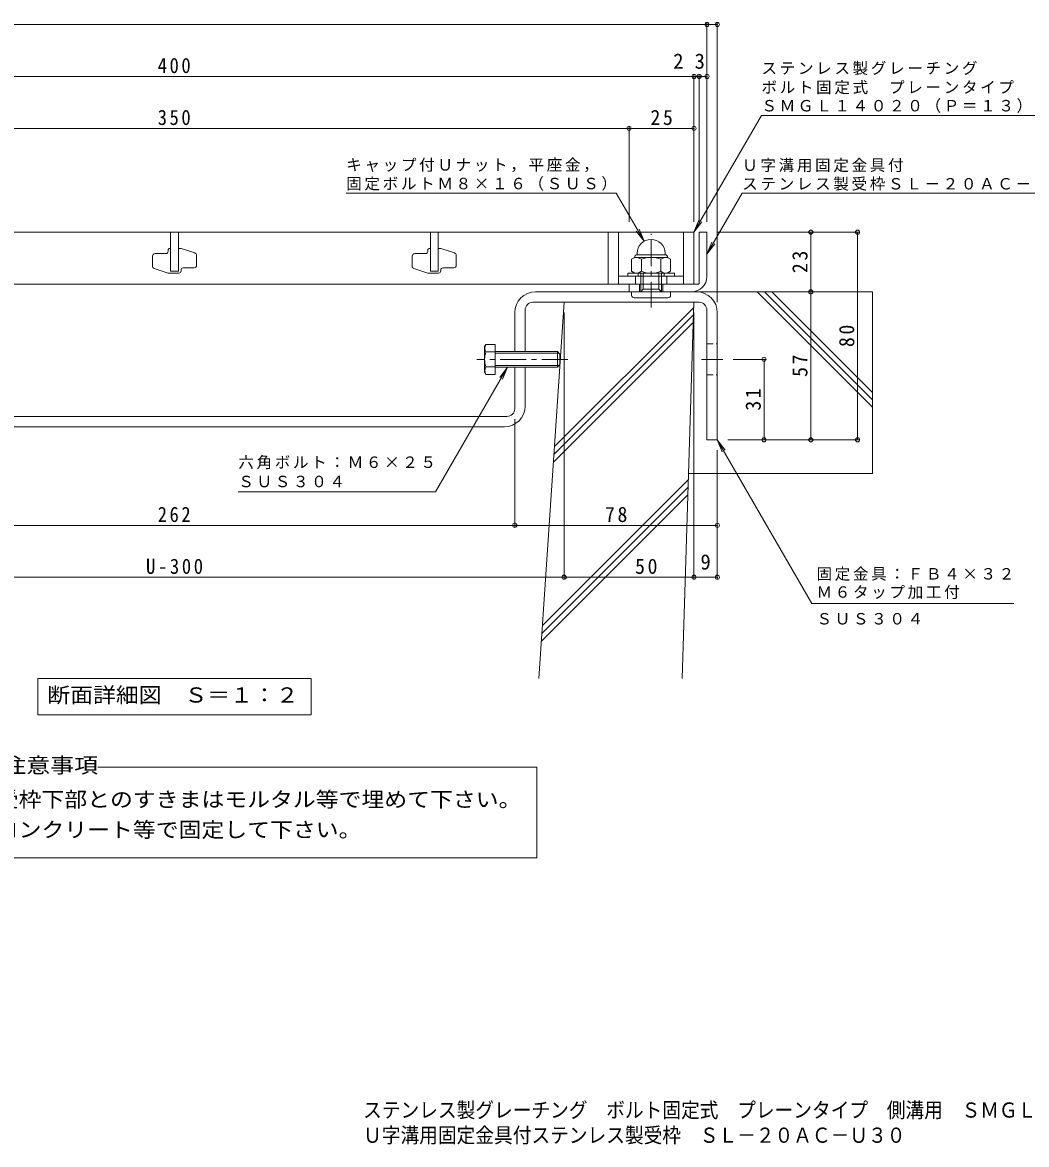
# Model space of a CAD drawing. Units: millimetres on the paper, enlarged 10 times, with parts at other scales. Extents: x -2184 to 2306, y -1959 to 1524.
# Drawn here: x -1134 to 799, y -1959 to 203 of the extents above; entities that cross this region are included whole.
import ezdxf
from ezdxf.enums import TextEntityAlignment as Align

# ---------------------------------------------------------------- set-up
doc = ezdxf.new("R2010")
doc.units = ezdxf.units.MM
doc.header["$LTSCALE"] = 10
doc.header["$PDMODE"] = 32
doc.header["$PDSIZE"] = 8
doc.linetypes.add('CHAIN1', pattern=[8, 5, -1, 1, -1])
doc.linetypes.add('DASHED1', pattern=[1.8, 1.2, -0.6])
for name, color, linetype, lineweight in [('D-1_躯体', 2, 'Continuous', 9), ('D-2_仕上', 3, 'Continuous', 9), ('D-4_文字', 7, 'Continuous', 9), ('D-5_建具', 7, 'Continuous', 9), ('D-6_間仕切', 6, 'Continuous', 9), ('D-8_ハッチ', 3, 'Continuous', 9), ('D-A_インテリア', 2, 'Continuous', 9), ('D-B_衛生陶器', 2, 'Continuous', 9)]:
    doc.layers.add(name, color=color, linetype=linetype, lineweight=lineweight)
doc.layers.add('F-0_F-0ﾚｲﾔ', color=2, linetype='Continuous')
doc.styles.add('ＭＳ ゴシック', font='')
doc.styles.get('ＭＳ ゴシック').set_extended_font_data('MS Gothic')

msp = doc.modelspace()

# ---------------------------------------------------------------- linework, layer by layer
at = {"layer": 'D-1_躯体'}
for p, q in [((169.11, -300.37), (169.11, -201.37)), ((169.11, -201.37), (184.11, -201.37)), ((184.11, -201.37), (184.11, -286.37)), ((54.11, -316.37), (54.11, -301.37)), ((99.11, -316.37), (99.11, -301.37))]:
    msp.add_line(p, q, dxfattribs=at)
msp.add_lwpolyline([(154.11, -316.37), (34.11, -316.37), (34.11, -301.37), (168.11, -301.37)], dxfattribs=at)
for centre, radius in [((154.11, -286.37), 30), ((168.11, -300.37), 1)]:
    msp.add_arc(centre, radius, 270, 0, dxfattribs=at)
at = {"layer": 'D-2_仕上'}
for p, q in [((-848.39, -276.37), (-848.39, -201.37)), ((-833.39, -201.37), (-833.39, -276.37)), ((-348.39, -276.37), (-348.39, -201.37)), ((-333.39, -201.37), (-333.39, -276.37)), ((-5.89, -201.37), (-5.89, -301.37)), ((14.11, -201.37), (14.11, -301.37)), ((139.11, -201.37), (139.11, -301.37)), ((-853.39, -238.62), (-853.39, -236.62)), ((-849.39, -232.62), (-848.39, -232.62)), ((-833.39, -232.62), (-828.39, -232.62)), ((-828.39, -232.62), (-801.81, -241.48)), ((-353.39, -238.62), (-353.39, -236.62)), ((-349.39, -232.62), (-348.39, -232.62)), ((-333.39, -232.62), (-328.39, -232.62)), ((-328.39, -232.62), (-301.81, -241.48)), ((-883.39, -266.51), (-883.39, -247.62)), ((-878.39, -242.62), (-857.39, -242.62)), ((-798.39, -246.22), (-798.39, -265.12)), ((-383.39, -266.51), (-383.39, -247.62)), ((-378.39, -242.62), (-357.39, -242.62)), ((-298.39, -246.22), (-298.39, -265.12)), ((-848.39, -276.37), (-833.39, -276.37)), ((-828.39, -274.12), (-828.39, -276.12)), ((-803.39, -270.12), (-824.39, -270.12)), ((-348.39, -276.37), (-333.39, -276.37)), ((-328.39, -274.12), (-328.39, -276.12)), ((-303.39, -270.12), (-324.39, -270.12)), ((159.11, -301.37), (-1840.89, -301.37)), ((139.11, -286.37), (14.11, -286.37)), ((46.61, -301.37), (46.61, -286.37)), ((106.61, -301.37), (106.61, -286.37))]:
    msp.add_line(p, q, dxfattribs=at)
for points in [[(-1840.89, -201.37), (159.11, -201.37), (159.11, -301.37)], [(-832.39, -280.12), (-853.39, -280.12), (-879.98, -271.26)], [(-332.39, -280.12), (-353.39, -280.12), (-379.98, -271.26)]]:
    msp.add_lwpolyline(points, dxfattribs=at)
for centre, radius, start, end in [((-849.39, -236.62), 4, 90, 180), ((-349.39, -236.62), 4, 90, 180), ((-878.39, -247.62), 5, 90, 180), ((-857.39, -238.62), 4, 270, 0), ((-803.39, -246.22), 5, 0, 71.56505), ((-378.39, -247.62), 5, 90, 180), ((-357.39, -238.62), 4, 270, 0), ((-303.39, -246.22), 5, 0, 71.56505), ((-878.39, -266.51), 5, 180, 251.56505), ((-832.39, -276.12), 4, 270, 0), ((-824.39, -274.12), 4, 90, 180), ((-803.39, -265.12), 5, 270, 0), ((-378.39, -266.51), 5, 180, 251.56505), ((-332.39, -276.12), 4, 270, 0), ((-324.39, -274.12), 4, 90, 180), ((-303.39, -265.12), 5, 270, 0)]:
    msp.add_arc(centre, radius, start, end, dxfattribs=at)
at = {"layer": 'D-4_文字'}
for p, q in [((-1865.89, 198.63), (184.11, 198.63)), ((184.11, 201.63), (184.11, -181.37)), ((184.11, 198.63), (204.11, 198.63)), ((204.11, 201.63), (204.11, -336.37)), ((-1840.89, 98.63), (159.11, 98.63)), ((159.11, 101.63), (159.11, -181.37)), ((159.11, 98.63), (169.11, 98.63)), ((169.11, 101.63), (169.11, -181.37)), ((169.11, 98.63), (184.11, 98.63)), ((34.11, 1.63), (34.11, -181.37)), ((-1715.89, -1.37), (34.11, -1.37)), ((34.11, -1.37), (159.11, -1.37)), ((477.11, -201.37), (204.11, -201.37)), ((384.11, -316.37), (384.11, -201.37)), ((474.11, -601.37), (474.11, -201.37)), ((384.11, -601.37), (384.11, -316.37)), ((-90.89, -869.04), (-90.89, -356.37)), ((159.11, -869.04), (159.11, -356.37)), ((297.11, -446.37), (234.75, -446.37)), ((294.11, -601.37), (294.11, -446.37)), ((-185.89, -769.15), (-185.89, -561.37)), ((477.11, -601.37), (224.11, -601.37)), ((204.11, -869.04), (204.11, -621.37)), ((-1495.89, -766.15), (-185.89, -766.15)), ((-185.89, -766.15), (204.11, -766.15)), ((-1590.89, -866.04), (-90.89, -866.04)), ((-90.89, -866.04), (159.11, -866.04)), ((159.11, -866.04), (204.11, -866.04))]:
    msp.add_line(p, q, dxfattribs=at)
for p in [(184.11, 198.63), (204.11, 198.63), (159.11, 98.63), (169.11, 98.63), (184.11, 98.63), (34.11, -1.37), (159.11, -1.37), (384.11, -201.37), (474.11, -201.37), (384.11, -316.37), (294.11, -446.37), (294.11, -601.37), (384.11, -601.37), (474.11, -601.37), (-185.89, -766.15), (204.11, -766.15), (-90.89, -866.04), (159.11, -866.04), (204.11, -866.04)]:
    msp.add_point(p, dxfattribs=at)
at = {"layer": 'D-5_建具'}
for p, q in [((289.01, 23.63), (914.03, 23.63)), ((-510.37, -126.37), (9.63, -126.37)), ((9.63, -126.37), (63.11, -218.99)), ((251.94, -126.37), (184.11, -243.87)), ((251.94, -126.37), (911.97, -126.37)), ((159.11, -201.37), (174.33, -181.53)), ((63.11, -218.99), (47.89, -199.15)), ((63.11, -218.99), (53.54, -195.89)), ((184.11, -243.87), (193.67, -220.77)), ((184.11, -243.87), (199.33, -224.03)), ((-199.6, -461.37), (-214.82, -481.2)), ((385.97, -916.37), (204.11, -601.37)), ((204.11, -601.37), (219.33, -621.2)), ((204.11, -601.37), (213.67, -624.46)), ((-338.17, -701.37), (-718.17, -701.37)), ((775.05, -916.37), (385.97, -916.37)), ((-1103.89, -1061.37), (-577.89, -1061.37)), ((-1103.89, -1061.37), (-1103.89, -1131.37)), ((-577.89, -1061.37), (-577.89, -1131.37)), ((-1103.89, -1131.37), (-577.89, -1131.37)), ((-988.53, -1231.99), (-143.6, -1231.99)), ((-143.6, -1231.99), (-143.6, -1406.6)), ((-143.6, -1406.6), (-1538.19, -1406.6))]:
    msp.add_line(p, q, dxfattribs=at)
for points in [[(289.01, 23.63), (159.11, -201.37), (168.67, -178.27)], [(-338.17, -701.37), (-199.6, -461.37), (-209.17, -484.46)]]:
    msp.add_lwpolyline(points, dxfattribs=at)
at = {"layer": 'D-6_間仕切'}
for p, q in [((164.11, -316.37), (502.61, -316.37)), ((502.61, -538.28), (280.69, -316.37)), ((502.61, -524.14), (294.83, -316.37)), ((502.61, -510), (308.98, -316.37)), ((502.61, -316.37), (502.61, -666.37)), ((-139.23, -1061.37), (-90.89, -336.37)), ((159.11, -336.37), (-90.89, -336.37)), ((159.11, -336.37), (136.45, -1061.37)), ((-110.44, -629.56), (158.34, -360.78)), ((-109.43, -614.41), (158.8, -346.18)), ((-111.45, -644.71), (157.89, -375.37)), ((148.79, -666.37), (502.61, -666.37)), ((-132.39, -958.84), (148.43, -678.01)), ((-134.41, -989.14), (147.52, -707.21)), ((-133.4, -973.99), (147.97, -692.61))]:
    msp.add_line(p, q, dxfattribs=at)
at = {"layer": 'D-8_ハッチ'}
for p, q in [((-145.89, -316.37), (164.11, -316.37)), ((-150.89, -336.37), (169.11, -336.37)), ((-185.89, -431.37), (-185.89, -356.37)), ((-165.89, -431.37), (-165.89, -351.37)), ((184.11, -351.37), (184.11, -601.37)), ((204.11, -356.37), (204.11, -601.37)), ((-185.89, -541.37), (-185.89, -461.37)), ((-165.89, -536.37), (-165.89, -461.37)), ((-1480.89, -556.37), (-200.89, -556.37)), ((-1475.89, -576.37), (-205.89, -576.37)), ((204.11, -601.37), (184.11, -601.37))]:
    msp.add_line(p, q, dxfattribs=at)
at = {"layer": 'D-8_ハッチ', "linetype": 'DASHED1'}
for p, q in [((184.11, -416.37), (204.11, -416.37)), ((184.11, -476.37), (204.11, -476.37))]:
    msp.add_line(p, q, dxfattribs=at)
at = {"layer": 'D-8_ハッチ', "color": 7, "linetype": 'CHAIN1'}
msp.add_line((173.46, -446.37), (214.75, -446.37), dxfattribs=at)
at = {"layer": 'D-8_ハッチ'}
for centre, radius, start, end in [((-145.89, -356.37), 40, 90, 180), ((164.11, -356.37), 40, 0, 90), ((-150.89, -351.37), 15, 90, 180), ((169.11, -351.37), 15, 0, 90), ((-205.89, -536.37), 40, 270, 0), ((-200.89, -541.37), 15, 270, 0)]:
    msp.add_arc(centre, radius, start, end, dxfattribs=at)
at = {"layer": 'D-A_インテリア'}
for p, q in [((-241.37, -417.5), (-243.89, -421.87)), ((-243.89, -421.87), (-243.89, -470.87)), ((-223.89, -417.5), (-241.37, -417.5)), ((-223.89, -431.93), (-241.37, -431.93)), ((-223.89, -417.5), (-223.89, -475.24)), ((-223.89, -431.37), (-103.89, -431.37)), ((-103.89, -431.37), (-98.89, -436.37)), ((-103.89, -431.37), (-103.89, -461.37)), ((-223.89, -434.37), (-100.89, -434.37)), ((-98.89, -436.37), (-98.89, -456.37)), ((-241.37, -475.24), (-243.89, -470.87)), ((-223.89, -460.8), (-241.37, -460.8)), ((-223.89, -475.24), (-241.37, -475.24)), ((-223.89, -458.37), (-100.89, -458.37)), ((-223.89, -461.37), (-103.89, -461.37)), ((-103.89, -461.37), (-98.89, -456.37))]:
    msp.add_line(p, q, dxfattribs=at)
at = {"layer": 'D-A_インテリア', "color": 7, "linetype": 'CHAIN1'}
msp.add_line((-83.89, -446.37), (-258.89, -446.37), dxfattribs=at)
at = {"layer": 'D-A_インテリア'}
for centre, radius, start, end in [((-201.32, -446.37), 42.57, 160.18087, 199.81913), ((-228.87, -424.72), 14.43, 150.00001, 209.99999), ((-228.87, -468.02), 14.43, 150.00001, 209.99999)]:
    msp.add_arc(centre, radius, start, end, dxfattribs=at)
at = {"layer": 'D-B_衛生陶器', "color": 7, "linetype": 'CHAIN1'}
msp.add_line((76.61, -346.78), (76.61, -204.74), dxfattribs=at)
at = {"layer": 'D-B_衛生陶器'}
for p, q in [((45.59, -249.87), (39.08, -253.63)), ((39.08, -253.63), (39.08, -276.61)), ((44.61, -249.87), (44.61, -250.44)), ((107.62, -249.87), (45.59, -249.87)), ((49.61, -244.87), (49.61, -242.37)), ((103.61, -244.87), (49.61, -244.87)), ((57.84, -253.63), (57.84, -276.61)), ((95.37, -253.63), (95.37, -276.61)), ((103.61, -244.87), (103.61, -242.37)), ((107.62, -249.87), (114.13, -253.63)), ((108.61, -249.87), (108.61, -250.44)), ((114.13, -253.63), (114.13, -276.61)), ((31.61, -280.37), (121.61, -280.37)), ((45.59, -280.37), (39.08, -276.61)), ((51.61, -280.37), (51.61, -286.37)), ((56.61, -316.37), (56.61, -280.37)), ((61.61, -311.37), (61.61, -280.37)), ((91.61, -311.37), (91.61, -280.37)), ((96.61, -316.37), (96.61, -280.37)), ((101.61, -280.37), (101.61, -286.37)), ((107.62, -280.37), (114.13, -276.61)), ((39.11, -322.87), (39.11, -316.37)), ((56.61, -316.37), (61.61, -311.37)), ((61.61, -311.37), (91.61, -311.37)), ((96.61, -316.37), (91.61, -311.37)), ((114.11, -322.87), (114.11, -316.37)), ((44.11, -327.87), (109.11, -327.87))]:
    msp.add_line(p, q, dxfattribs=at)
msp.add_lwpolyline([(121.61, -280.37), (121.61, -286.37), (31.61, -286.37), (31.61, -280.37)], dxfattribs=at)
for centre, radius, start, end in [((76.61, -242.37), 27, 0, 180), ((49.61, -249.87), 5, 90, 180), ((45.59, -271.68), 21.82, 55.84651, 90.00017), ((76.61, -298.54), 48.67, 67.32404, 112.67596), ((107.62, -271.68), 21.82, 89.99983, 124.15349), ((103.61, -249.87), 5, 0, 90), ((45.59, -258.55), 21.82, 269.99983, 304.15349), ((76.61, -231.7), 48.67, 247.32404, 292.67596), ((107.62, -258.55), 21.82, 235.84651, 270.00017), ((44.11, -322.87), 5, 180, 270), ((109.11, -322.87), 5, 270, 0)]:
    msp.add_arc(centre, radius, start, end, dxfattribs=at)

# ---------------------------------------------------------------- texts
at = {"layer": 'D-4_文字', "color": 2, "style": 'ＭＳ ゴシック'}
for s, p in [('2', (119.12, 104.63)), ('3', (160.28, 104.63)), ('9', (171.61, -860.04))]:
    msp.add_text(s, height=29.33, dxfattribs=at).set_placement(p, align=Align.BOTTOM_LEFT)
at = {"layer": 'D-4_文字', "color": 2, "char_height": 29.33, "attachment_point": 7, "style": 'ＭＳ ゴシック'}
for s, insert in [('\\T1.27;\\W0.9;400', (-873.39, 104.63)), ('\\T1.27;\\W0.9;350', (-873.39, 4.63)), ('\\T1.27;\\W0.95;25', (75.36, 4.63)), ('\\T1.27;\\W0.9;262', (-873.39, -760.15)), ('\\T1.27;\\W0.95;78', (-12.14, -760.15)), ('\\T1.28;\\W0.9;U-300', (-895.89, -860.04)), ('\\T1.27;\\W0.95;50', (45.78, -860.04))]:
    msp.add_mtext(s, dxfattribs=dict(at, insert=insert))
at = {"layer": 'D-4_文字', "color": 2, "char_height": 29.33, "attachment_point": 7, "rotation": 90, "style": 'ＭＳ ゴシック'}
for s, insert in [('\\T1.27;\\W0.95;23', (378.11, -280.12)), ('\\T1.27;\\W0.95;80', (468.11, -422.62)), ('\\T1.27;\\W0.95;57', (378.11, -480.12)), ('\\T1.27;\\W0.95;31', (288.11, -545.12))]:
    msp.add_mtext(s, dxfattribs=dict(at, insert=insert))
at = {"layer": 'D-5_建具', "color": 2, "style": 'ＭＳ ゴシック'}
for s, width, p in [('断面詳細図\u3000Ｓ＝１：２', 1.1, (-1085.89, -1116.37)), ('受枠施工時の注意事項', 1.15, (-1448.22, -1251.83)), ('Ｕ字溝上端部と受枠下部とのすきまはモルタル等で埋めて下さい。', 1.1, (-1493.22, -1317.53)), ('固定金具は必ずコンクリート等で固定して下さい。', 1.1, (-1493.22, -1375.84))]:
    msp.add_text(s, height=29.33, dxfattribs=dict(at, width=width)).set_placement(p, align=Align.BOTTOM_LEFT)
at = {"layer": 'D-5_建具', "char_height": 21.99, "attachment_point": 7, "style": 'ＭＳ ゴシック'}
for s, insert in [('\\T1.17;ステンレス製グレーチング', (289.03, 101.12)), ('\\T1.17;ボルト固定式\u3000プレーンタイプ\u3000側溝用', (289.03, 64.14)), ('\\T1.17;ＳＭＧＬ１４０２０（Ｐ＝１３）', (289.03, 28.39)), ('\\T1.17;キャップ付Ｕナット，平座金，', (-510.37, -85.86)), ('\\T1.17;Ｕ字溝用固定金具付', (251.97, -85.86)), ('\\T1.17;固定ボルトＭ８×１６（ＳＵＳ）', (-510.37, -121.61)), ('\\T1.17;ステンレス製受枠ＳＬ－２０ＡＣ－Ｕ３０', (251.97, -121.61)), ('\\T1.17;六角ボルト：Ｍ６×２５', (-718.17, -658.03)), ('\\T1.17;ＳＵＳ３０４', (-718.17, -693.03)), ('\\T1.17;固定金具：ＦＢ４×３２', (395.05, -873.03)), ('\\T1.17;Ｍ６タップ加工付', (395.05, -908.03)), ('\\T1.17;ＳＵＳ３０４', (395.05, -957.47))]:
    msp.add_mtext(s, dxfattribs=dict(at, insert=insert))
at = {"layer": 'F-0_F-0ﾚｲﾔ', "style": 'ＭＳ ゴシック', "width": 0.9}
for s, p in [('ステンレス製グレーチング\u3000ボルト固定式\u3000プレーンタイプ\u3000側溝用\u3000ＳＭＧＬ\u3000１４０２０（Ｐ＝１３）', (-477.83, -1915.86)), ('Ｕ字溝用固定金具付ステンレス製受枠\u3000ＳＬ－２０ＡＣ－Ｕ３０', (-477.83, -1964.32))]:
    msp.add_text(s, height=29.33, dxfattribs=at).set_placement(p, align=Align.BOTTOM_LEFT)

doc.saveas('drawing.dxf')
